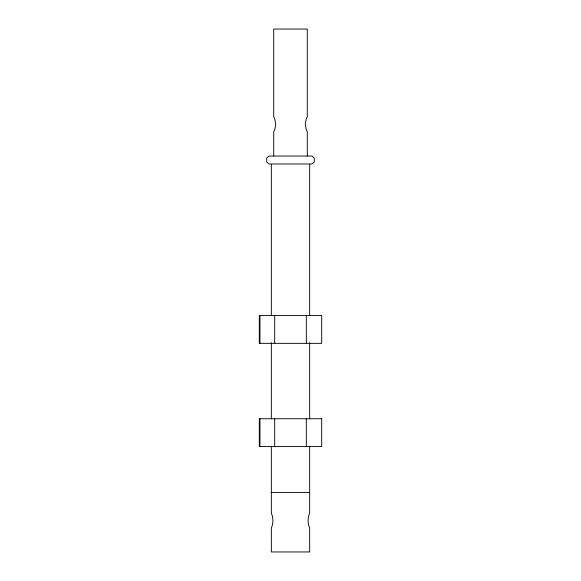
<?xml version="1.0" encoding="UTF-8"?>
<svg xmlns="http://www.w3.org/2000/svg" width="581" height="581" viewBox="0 0 581 581"><rect width="100%" height="100%" fill="white"/><g stroke="black" fill="none" stroke-linecap="round" stroke-linejoin="round"><path stroke-width="0.87" d="M270.702 163.973L269.068 163.973L266.715 161.99L266.715 158.025L269.068 156.035L311.932 156.035L314.285 158.025L314.285 161.99L311.932 163.973L310.298 163.973M271.334 492.427L309.666 492.427M309.666 315.498L309.666 163.973L271.334 163.973L271.334 315.498M309.666 342.717L309.666 418.93M309.666 446.15L309.666 513.125C307.574 517.497 307.574 523.699 309.666 528.078L309.666 551.95L271.334 551.95L271.334 528.078C273.426 523.699 273.426 517.497 271.334 513.125L271.334 446.15M307.284 156.035L307.284 131.829L306.223 129.621L305.265 124.29L306.223 118.96L307.284 116.752L307.284 29.05L273.716 29.05L273.716 116.752L274.777 118.96L275.735 124.29L274.777 129.621L273.716 131.829L273.716 156.035M306.332 315.563L306.332 343.342M306.332 418.741L306.332 446.52M274.69 315.563L274.69 343.342M274.69 418.741L274.69 446.52M271.334 342.717L271.334 418.93M259.954 315.563L259.954 343.342M259.954 418.741L259.954 446.52M321.7 315.563L259.3 315.563L259.3 343.342L321.7 343.342L321.7 315.563M321.7 418.741L259.3 418.741L259.3 446.52L321.7 446.52L321.7 418.741"/></g></svg>
